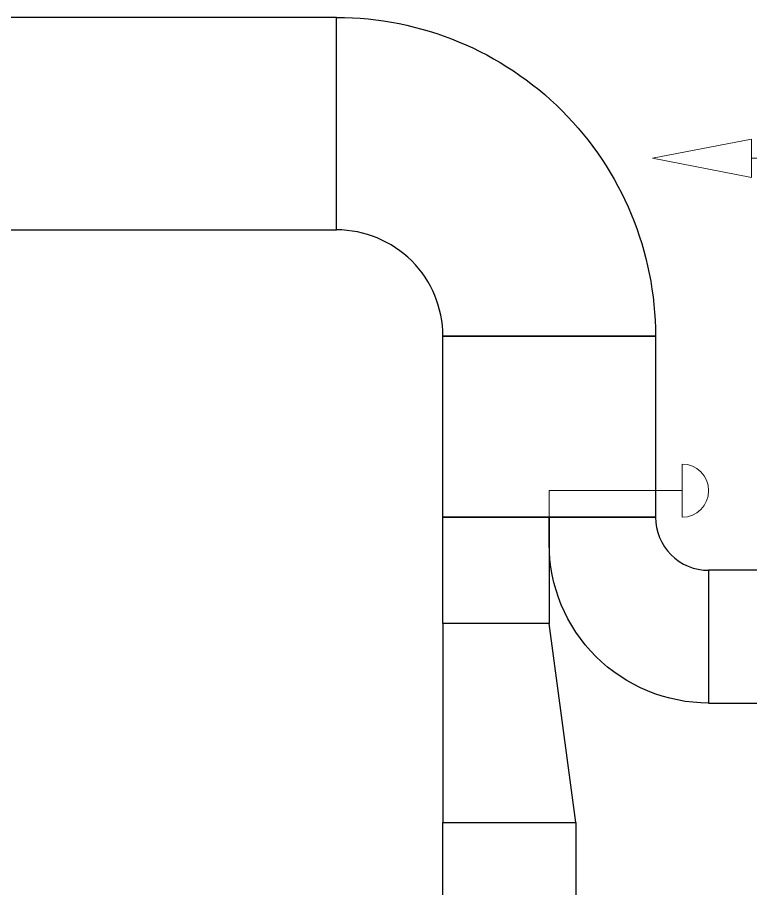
# Model space of a CAD drawing. Header units: inches. Extents: x -172 to 5713, y -54 to 3470.
# Drawn here: x 5425.1 to 5563, y 114.8 to 278.9 of the extents above; entities that cross this region are included whole.
import ezdxf

# ---------------------------------------------------------------- set-up
doc = ezdxf.new("R2010")
doc.units = ezdxf.units.IN
doc.header["$MEASUREMENT"] = 0
for name, color, linetype, lineweight in [('MTY-EMIS-KANALI', 150, 'Continuous', 0), ('MTY-UFLEME-KANALI-CAP', 21, 'Continuous', 0), ('STM-U-MENFEZ', 2, 'Continuous', 0)]:
    doc.layers.add(name, color=color, linetype=linetype, lineweight=lineweight)
doc.layers.add('MTY-UFLEME-KANALI', color=20, linetype='Continuous')

# ---------------------------------------------------------------- blocks, each defined once
blk = doc.blocks.new('A$C00D65541')
at = {"layer": 'STM-U-MENFEZ'}
blk.add_lwpolyline([(-50.5, 59.27), (-46.89, 59.27), (-50.5, 77.89), (-54.11, 59.27), (-50.5, 59.27), (-50.5, 37)], dxfattribs=at)
blk = doc.blocks.new('*U24')
at = {"layer": 'MTY-UFLEME-KANALI-CAP'}
for p, q in [((0, -5), (0, 0)), ((25, -5), (0, -5))]:
    blk.add_line(p, q, dxfattribs=at)
at = {"layer": 'MTY-UFLEME-KANALI-CAP', "linetype": 'ByBlock'}
blk.add_line((25, -10), (25, 0), dxfattribs=at)
blk.add_arc((25, -5), 5, 270, 90, dxfattribs=at)

msp = doc.modelspace()

# ---------------------------------------------------------------- linework, layer by layer
at = {"layer": 'MTY-UFLEME-KANALI'}
for points in [[(5060.69, 278.87), (5060.69, 238.87), (5485.13, 238.87), (5485.13, 278.87)], [(5545.13, 184.76), (5505.13, 184.76), (5505.13, 218.87), (5545.13, 218.87)], [(5505.13, 184.76), (5525.13, 184.76), (5525.13, 164.76), (5505.13, 164.76)], [(5641.99, 149.76), (5641.99, 174.76), (5555.13, 174.76), (5555.13, 149.76)], [(5505.13, 127.26), (5530.13, 127.26), (5525.13, 164.76), (5505.13, 164.76)], [(5530.13, 0), (5505.13, 0), (5505.13, 127.26), (5530.13, 127.26)]]:
    msp.add_lwpolyline(points, close=True, dxfattribs=at)
for points in [[(5485.13, 238.87), (5485.13, 278.87), (5485.13, 278.87, -0.414214), (5545.13, 218.87), (5545.13, 218.87), (5505.13, 218.87, 0.414214), (5485.13, 238.87)], [(5555.13, 174.76), (5555.13, 149.76), (5555.13, 149.76, -0.414214), (5525.13, 179.76), (5525.13, 184.76), (5545.13, 184.76, 0.414214), (5555.13, 174.76)]]:
    msp.add_lwpolyline(points, format="xyb", close=True, dxfattribs=at)

# ---------------------------------------------------------------- block references
at = {"layer": 'MTY-EMIS-KANALI', "xscale": -1, "rotation": 90}
msp.add_blockref('A$C00D65541', (5622.44, 201.86), dxfattribs=at)
at = {"layer": 'MTY-UFLEME-KANALI-CAP', "xscale": -1, "rotation": 180}
msp.add_blockref('*U24', (5525.13, 184.76), dxfattribs=at)

doc.saveas('drawing.dxf')
